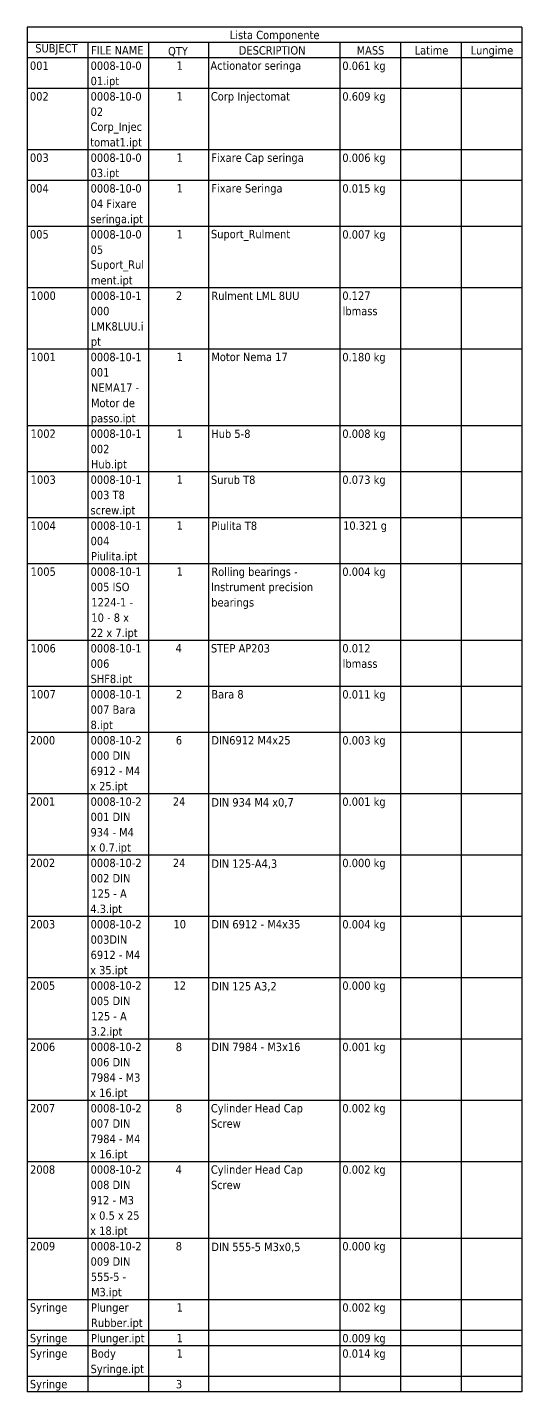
# Model space of a CAD drawing. Header units: millimetres. Extents: x -1205 to 1680, y -1175 to 1188.
# Drawn here: x -1205 to -377, y -1175 to 1112 of the extents above; entities that cross this region are included whole.
import ezdxf

# ---------------------------------------------------------------- set-up
doc = ezdxf.new("R2010")
doc.units = ezdxf.units.MM
doc.header["$LTSCALE"] = 4
doc.layers.add('Symbol (ISO)', color=7, linetype='Continuous', lineweight=25)
doc.styles.add('Note Text (ISO)', font='tahoma.ttf')

# ---------------------------------------------------------------- blocks, each defined once
blk = doc.blocks.new('Lista Componente')
at = {"layer": 'Symbol (ISO)'}
for p, q in [((-94.26, 277.97), (-301.26, 277.97)), ((-301.26, 277.97), (-301.26, 271.55)), ((-94.26, 277.97), (-94.26, 271.55)), ((-94.26, 271.55), (-301.26, 271.55)), ((-301.26, 271.55), (-301.26, 265.13)), ((-275.86, 271.55), (-275.86, 265.13)), ((-250.46, 271.55), (-250.46, 265.13)), ((-225.46, 271.55), (-225.46, 265.13)), ((-170.46, 271.55), (-170.46, 265.13)), ((-145.06, 271.55), (-145.06, 265.13)), ((-119.66, 271.55), (-119.66, 265.13)), ((-94.26, 271.55), (-94.26, 265.13)), ((-94.26, 265.13), (-301.26, 265.13)), ((-301.26, 265.13), (-301.26, -293.69)), ((-275.86, 265.13), (-275.86, -293.69)), ((-250.46, 265.13), (-250.46, -293.69)), ((-225.46, 265.13), (-225.46, -293.69)), ((-170.46, 265.13), (-170.46, -293.69)), ((-145.06, 265.13), (-145.06, -293.69)), ((-119.66, 265.13), (-119.66, -293.69)), ((-94.26, 265.13), (-94.26, -293.69)), ((-94.26, 252.28), (-301.26, 252.28)), ((-94.26, 226.59), (-301.26, 226.59)), ((-94.26, 213.74), (-301.26, 213.74)), ((-94.26, 194.47), (-301.26, 194.47)), ((-94.26, 168.78), (-301.26, 168.78)), ((-94.26, 143.09), (-301.26, 143.09)), ((-94.26, 110.97), (-301.26, 110.97)), ((-94.26, 91.7), (-301.26, 91.7)), ((-94.26, 72.43), (-301.26, 72.43)), ((-94.26, 53.16), (-301.26, 53.16)), ((-94.26, 21.05), (-301.26, 21.05)), ((-94.26, 1.78), (-301.26, 1.78)), ((-94.26, -17.49), (-301.26, -17.49)), ((-94.26, -43.19), (-301.26, -43.19)), ((-94.26, -68.88), (-301.26, -68.88)), ((-94.26, -94.57), (-301.26, -94.57)), ((-94.26, -120.26), (-301.26, -120.26)), ((-94.26, -145.96), (-301.26, -145.96)), ((-94.26, -171.65), (-301.26, -171.65)), ((-94.26, -197.34), (-301.26, -197.34)), ((-94.26, -229.46), (-301.26, -229.46)), ((-94.26, -255.15), (-301.26, -255.15)), ((-94.26, -268), (-301.26, -268)), ((-94.26, -274.42), (-301.26, -274.42)), ((-94.26, -287.27), (-301.26, -287.27)), ((-94.26, -293.69), (-301.26, -293.69))]:
    blk.add_line(p, q, dxfattribs=at)
at = {"layer": 'Symbol (ISO)', "char_height": 3.5, "attachment_point": 7, "style": 'Note Text (ISO)'}
for s, insert in [('Lista Componente', (-216.49, 272.01)), ('SUBJECT', (-297.93, 266.48)), ('FILE NAME', (-274.52, 266.59)), ('QTY', (-242.33, 265.63)), ('DESCRIPTION', (-212.71, 266.48)), ('MASS', (-163.39, 266.49)), ('Latime', (-139.12, 266.5)), ('Lungime', (-115.66, 265.58)), ('001', (-300.17, 260.06)), ('0008-10-0', (-274.77, 260.05)), ('1', (-238.75, 260.16)), ('Actionator seringa', (-224.59, 259.16)), ('0.061 kg', (-169.37, 259.09)), ('01.ipt', (-274.77, 252.73)), ('002', (-300.17, 247.21)), ('0008-10-0', (-274.77, 247.2)), ('1', (-238.75, 247.31)), ('Corp Injectomat', (-224.41, 246.29)), ('0.609 kg', (-169.37, 246.25)), ('02 ', (-274.77, 240.78)), ('Corp_Injec', (-274.81, 233.44)), ('tomat1.ipt', (-274.91, 227.04)), ('003', (-300.17, 221.52)), ('0008-10-0', (-274.77, 221.51)), ('1', (-238.75, 221.62)), ('Fixare Cap seringa', (-224.21, 220.6)), ('0.006 kg', (-169.37, 220.56)), ('03.ipt', (-274.77, 214.2)), ('004', (-300.17, 208.67)), ('0008-10-0', (-274.77, 208.66)), ('1', (-238.75, 208.77)), ('Fixare Seringa', (-224.21, 207.76)), ('0.015 kg', (-169.37, 207.71)), ('04 Fixare ', (-274.77, 202.24)), ('seringa.ipt', (-274.81, 194.9)), ('005', (-300.17, 189.4)), ('0008-10-0', (-274.77, 189.39)), ('1', (-238.75, 189.5)), ('Suport_Rulment', (-224.39, 188.46)), ('0.007 kg', (-169.37, 188.44)), ('05 ', (-274.77, 182.97)), ('Suport_Rul', (-274.79, 175.66)), ('ment.ipt', (-274.65, 169.23)), ('1000', (-299.84, 163.71)), ('0008-10-1', (-274.77, 163.7)), ('2', (-239.03, 163.78)), ('Rulment LML 8UU', (-224.21, 163.66)), ('0.127 ', (-169.37, 163.71)), ('000 ', (-274.77, 157.28)), ('lbmass', (-169.24, 157.28)), ('LMK8LUU.i', (-274.61, 150.85)), ('pt', (-274.65, 143.54)), ('1001', (-299.84, 138.02)), ('0008-10-1', (-274.77, 138.01)), ('1', (-238.75, 138.12)), ('Motor Nema 17', (-224.21, 138.05)), ('0.180 kg', (-169.37, 137.05)), ('001 ', (-274.77, 131.59)), ('NEMA17 - ', (-274.61, 125.24)), ('Motor de ', (-274.61, 118.74)), ('passo.ipt', (-274.65, 111.43)), ('1002', (-299.84, 105.9)), ('0008-10-1', (-274.77, 105.89)), ('1', (-238.75, 106)), ('Hub 5-8', (-224.21, 105.85)), ('0.008 kg', (-169.37, 104.94)), ('002  ', (-274.77, 99.47)), ('Hub.ipt', (-274.61, 92.16)), ('1003', (-299.84, 86.63)), ('0008-10-1', (-274.77, 86.62)), ('1', (-238.75, 86.73)), ('Surub T8', (-224.39, 86.58)), ('0.073 kg', (-169.37, 85.67)), ('003 T8 ', (-274.77, 80.2)), ('screw.ipt', (-274.81, 72.89)), ('1004', (-299.84, 67.36)), ('0008-10-1', (-274.77, 67.35)), ('1', (-238.75, 67.46)), ('Piulita T8', (-224.21, 67.31)), ('10.321 g', (-169.04, 66.44)), ('004 ', (-274.77, 60.93)), ('Piulita.ipt', (-274.61, 53.62)), ('1005', (-299.84, 48.09)), ('0008-10-1', (-274.77, 48.08)), ('1', (-238.75, 48.19)), ('Rolling bearings - ', (-224.21, 47.13)), ('0.004 kg', (-169.37, 47.13)), ('005 ISO ', (-274.77, 41.66)), ('Instrument precision ', (-224.35, 40.73)), ('1224-1 - ', (-274.44, 35.31)), ('bearings', (-224.25, 34.28)), ('10 - 8 x ', (-274.44, 28.81)), ('22 x 7.ipt', (-274.71, 21.5)), ('1006', (-299.84, 15.98)), ('0008-10-1', (-274.77, 15.97)), ('4', (-239.19, 16.08)), ('STEP AP203', (-224.39, 15.97)), ('0.012 ', (-169.37, 15.97)), ('006 ', (-274.77, 9.55)), ('lbmass', (-169.24, 9.55)), ('SHF8.ipt', (-274.79, 2.23)), ('1007', (-299.84, -3.29)), ('0008-10-1', (-274.77, -3.3)), ('2', (-239.03, -3.22)), ('Bara 8', (-224.21, -3.3)), ('0.011 kg', (-169.37, -4.26)), ('007 Bara ', (-274.77, -9.72)), ('8.ipt', (-274.79, -17.04)), ('2000', (-300.11, -22.57)), ('0008-10-2', (-274.77, -22.57)), ('6', (-239.08, -22.56)), ('DIN6912 M4x25', (-224.21, -22.57)), ('0.003 kg', (-169.37, -23.53)), ('000 DIN ', (-274.77, -28.99)), ('6912 - M4 ', (-274.77, -35.41)), ('x 25.ipt', (-274.94, -42.73)), ('2001', (-300.11, -48.26)), ('0008-10-2', (-274.77, -48.27)), ('24', (-240.34, -48.18)), ('DIN 934 M4 x0,7', (-224.21, -49.06)), ('0.001 kg', (-169.37, -49.22)), ('001 DIN ', (-274.77, -54.68)), ('934 - M4 ', (-274.81, -61.11)), ('x 0.7.ipt', (-274.94, -68.42)), ('2002', (-300.11, -73.95)), ('0008-10-2', (-274.77, -73.96)), ('24', (-240.34, -73.88)), ('DIN 125-A4,3', (-224.21, -74.75)), ('0.000 kg', (-169.37, -74.91)), ('002 DIN ', (-274.77, -80.38)), ('125 - A ', (-274.44, -86.8)), ('4.3.ipt', (-274.87, -94.12)), ('2003', (-300.11, -99.64)), ('0008-10-2', (-274.77, -99.65)), ('10', (-240.07, -99.64)), ('DIN 6912 - M4x35', (-224.21, -99.64)), ('0.004 kg', (-169.37, -100.6)), ('003DIN ', (-274.77, -106.07)), ('6912 - M4 ', (-274.77, -112.49)), ('x 35.ipt', (-274.94, -119.81)), ('2005', (-300.11, -125.34)), ('0008-10-2', (-274.77, -125.34)), ('12', (-240.07, -125.26)), ('DIN 125 A3,2', (-224.21, -126.13)), ('0.000 kg', (-169.37, -126.3)), ('005 DIN ', (-274.77, -131.76)), ('125 - A ', (-274.44, -138.19)), ('3.2.ipt', (-274.74, -145.5)), ('2006', (-300.11, -151.03)), ('0008-10-2', (-274.77, -151.04)), ('8', (-239.11, -151.04)), ('DIN 7984 - M3x16', (-224.21, -151.04)), ('0.001 kg', (-169.37, -151.99)), ('006 DIN ', (-274.77, -157.45)), ('7984 - M3 ', (-274.73, -163.88)), ('x 16.ipt', (-274.94, -171.19)), ('2007', (-300.11, -176.72)), ('0008-10-2', (-274.77, -176.73)), ('8', (-239.11, -176.73)), ('Cylinder Head Cap ', (-224.41, -177.66)), ('0.002 kg', (-169.37, -177.68)), ('007 DIN ', (-274.77, -183.15)), ('Screw', (-224.39, -183.17)), ('7984 - M4 ', (-274.73, -189.58)), ('x 16.ipt', (-274.94, -196.89)), ('2008', (-300.11, -202.42)), ('0008-10-2', (-274.77, -202.42)), ('4', (-239.19, -202.3)), ('Cylinder Head Cap ', (-224.41, -203.35)), ('0.002 kg', (-169.37, -203.37)), ('008 DIN ', (-274.77, -208.85)), ('Screw', (-224.39, -208.87)), ('912 - M3 ', (-274.81, -215.26)), ('x 0.5 x 25 ', (-274.94, -221.69)), ('x 18.ipt', (-274.94, -229)), ('2009', (-300.11, -234.53)), ('0008-10-2', (-274.77, -234.54)), ('8', (-239.11, -234.54)), ('DIN 555-5 M3x0,5', (-224.21, -235.33)), ('0.000 kg', (-169.37, -235.49)), ('009 DIN ', (-274.77, -240.96)), ('555-5 - ', (-274.68, -247.38)), ('M3.ipt', (-274.61, -254.7)), ('Syringe', (-300.19, -261.14)), ('Plunger ', (-274.61, -261.18)), ('1', (-238.75, -260.12)), ('0.002 kg', (-169.37, -261.18)), ('Rubber.ipt', (-274.61, -267.58)), ('Syringe', (-300.19, -273.98)), ('Plunger.ipt', (-274.61, -274.03)), ('1', (-238.75, -272.96)), ('0.009 kg', (-169.37, -274.03)), ('Syringe', (-300.19, -280.41)), ('Body ', (-274.61, -280.43)), ('1', (-238.75, -279.39)), ('0.014 kg', (-169.37, -280.45)), ('Syringe.ipt', (-274.79, -286.88)), ('Syringe', (-300.19, -293.25)), ('3', (-239.05, -292.34))]:
    blk.add_mtext(s, dxfattribs=dict(at, insert=insert))

msp = doc.modelspace()

# ---------------------------------------------------------------- block references
at = {"layer": 'Symbol (ISO)', "xscale": 4, "yscale": 4, "zscale": 4}
msp.add_blockref('Lista Componente', (0, 0), dxfattribs=at)

doc.saveas('drawing.dxf')
